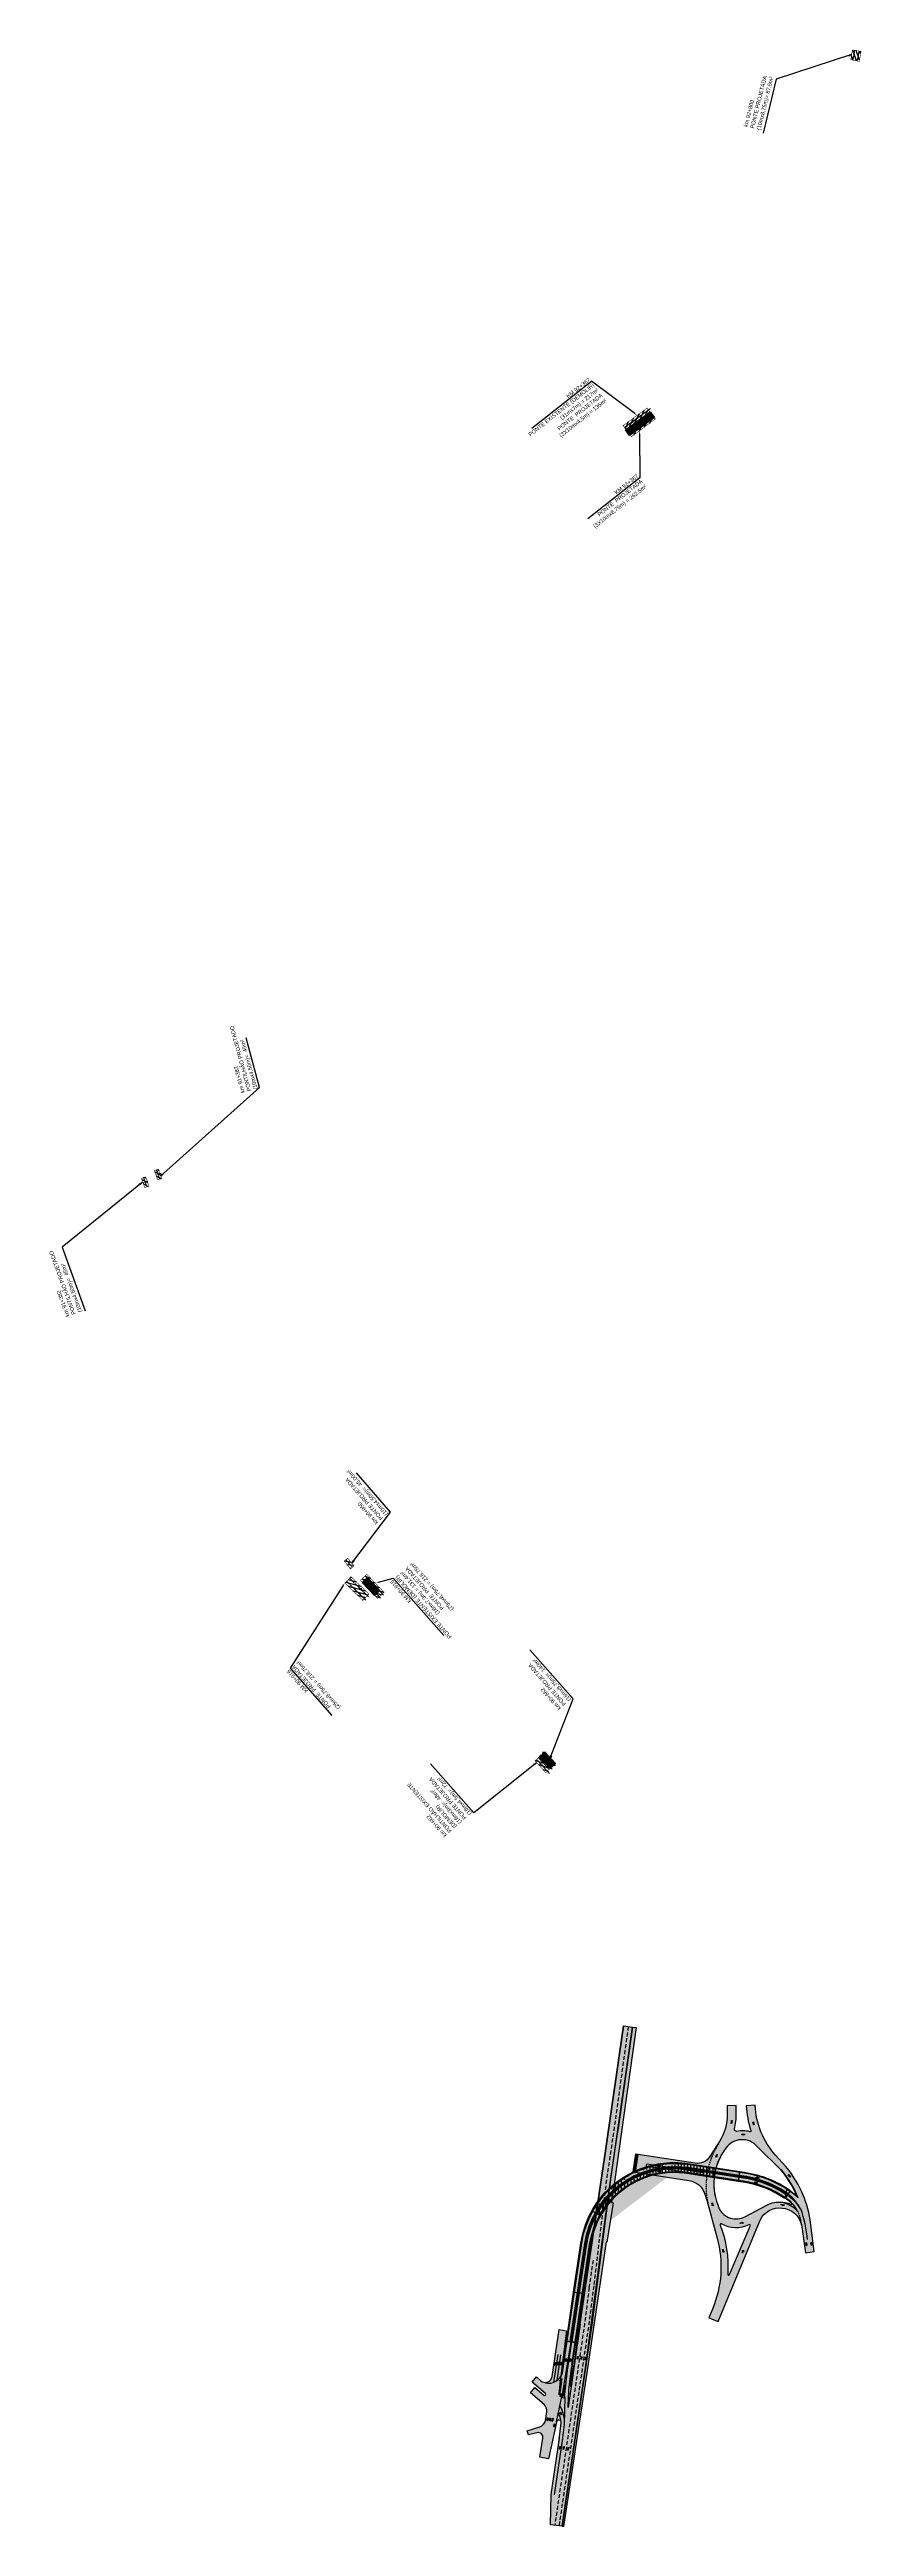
# Model space of a CAD drawing. Header units: metres. Extents: x 288915 to 323983, y 7382661 to 7464883.
# Drawn here: x 295657 to 296476, y 7457342 to 7459837 of the extents above; entities that cross this region are included whole.
import ezdxf
from ezdxf import colors
from ezdxf.entities.mleader import LeaderData, LeaderLine
from ezdxf.math import Vec2, Vec3

# ---------------------------------------------------------------- set-up
doc = ezdxf.new("R2010")
doc.units = ezdxf.units.M
for name, pattern in [('ACAD_ISO10W100', [18, 12, -3, 0, -3]), ('CENTER', [50.8, 31.75, -6.35, 6.35, -6.35]), ('DASHDOTX2', [2, 1, -0.5, 0, -0.5]), ('DASHED', [0.75, 0.5, -0.25])]:
    doc.linetypes.add(name, pattern=pattern)
doc.layers.get('0').update_dxf_attribs({"color": 255})
for name, color, linetype in [('_AUXILIAR', 7, 'Continuous'), ('_DRENAGEM _TEXTOS_TIC', 2, 'Continuous'), ('_EIXO', 12, 'ACAD_ISO10W100'), ('_HATCH_VIÁRIO', 252, 'Continuous'), ('_PASS. INFERIOR A CONSTRUIR', 10, 'Continuous'), ('_PONTE A DEMOLIR', 30, 'Continuous'), ('_TERRA ARMADA', 253, 'Continuous'), ('_TEXTO', 50, 'Continuous'), ('_VIADUTO A CONSTRUIR', 130, 'Continuous'), ('A-IMAGENS', 255, 'Continuous'), ('EIXO', 1, 'DASHDOTX2'), ('F-HZ-PI', 1, 'Continuous'), ('F-OBRA-VALINHOS-ALT-02', 2, 'Continuous'), ('U-HZ-TEXTO-OAE', 2, 'Continuous')]:
    doc.layers.add(name, color=color, linetype=linetype)
for name, color, linetype, lineweight in [('_CALÇADA', 54, 'Continuous', 30), ('_SINALIZAÇÃO', 255, 'Continuous', 30), ('_VIÁRIO', 250, 'Continuous', 30), ('U-HZ-ESTRUTURAS', 2, 'Continuous', 30)]:
    doc.layers.add(name, color=color, linetype=linetype, lineweight=lineweight)
doc.styles.add('ARIAL', font='arial.ttf')
doc.styles.add('DIM', font='arial.ttf', dxfattribs={"width": 0.8})
doc.styles.add('SIMPLEX', font='simplex.shx')
doc.dimstyles.new('U-1_2000', dxfattribs={"dimscale": 2, "dimtxt": 1.5, "dimasz": 0.75, "dimexe": 0.75, "dimexo": 0.75, "dimgap": 0.25, "dimtad": 1, "dimzin": 4, "dimtxsty": 'DIM', "dimblk": 'ARCHTICK', "dimcen": 0.7, "dimdle": 0.75, "dimclrd": 256, "dimclre": 256, "dimclrt": 256, "dimaunit": 1, "dimadec": 3, "dimazin": 2, "dimtfac": 1, "dimtofl": 0, "dimtmove": 0, "dimatfit": 3, "dimldrblk": 'CLOSEDBLANK', "dimfxl": 0, "dimtolj": 1, "dimtzin": 0, "dimlwd": -1, "dimlwe": -1, "dimarcsym": 0})

# ---------------------------------------------------------------- blocks, each defined once
blk = doc.blocks.new('B-PILAR')
at = {"layer": 'U-HZ-ESTRUTURAS'}
h = blk.add_hatch(dxfattribs=at)
h.set_pattern_fill('ANSI31', color=255, angle=31.2054)
h.set_pattern_definition([(76.20539848, (3594966.481, -6521158.1823), (-3.0834226829, 0.7570532072), [])])
h.paths.add_polyline_path([(0.5, -1), (0.5, 1), (-0.5, 1), (-0.5, -1)])
at = {"layer": 'U-HZ-ESTRUTURAS', "color": 6, "flags": 128}
blk.add_lwpolyline([(0.5, -1), (0.5, 1), (-0.5, 1), (-0.5, -1)], close=True, dxfattribs=at)
blk = doc.blocks.new('PONTE DUPLA 16')
at = {"layer": '_PASS. INFERIOR A CONSTRUIR', "lineweight": -3}
h = blk.add_hatch(dxfattribs=at)
h.set_pattern_fill('ANSI31', color=256, angle=-42.1206)
h.set_pattern_definition([(120, (43.1556, 106.0764), (-2.74963, -1.5875), [])])
h.paths.add_polyline_path([(34.5, 149.3), (43.3, 149.4), (43, 165.4), (34.3, 165.3)])
at = {"layer": '_PASS. INFERIOR A CONSTRUIR', "lineweight": 30, "const_width": 0.5, "flags": 128}
blk.add_lwpolyline([(34.5, 149.3), (43.3, 149.4), (43, 165.4), (34.3, 165.3)], close=True, dxfattribs=at)
at = {"layer": 'A-IMAGENS', "color": 20, "linetype": 'CENTER', "ltscale": 0.05}
for p, q in [((36.5, 147.8), (36.3, 166.7)), ((40.9, 167.2), (40.9, 148.5))]:
    blk.add_line(p, q, dxfattribs=at)
blk = doc.blocks.new('PONTE SIMPLES 16 - MRS')
at = {"layer": '_PASS. INFERIOR A CONSTRUIR', "lineweight": -3}
h = blk.add_hatch(dxfattribs=at)
h.set_pattern_fill('ANSI31', color=160, angle=-42.1206)
h.set_pattern_definition([(120, (-55.2388, 104.755), (-2.74963, -1.5875), [])])
h.paths.add_polyline_path([(-63.9, 148), (-59.4, 148.1), (-59.6, 164.1), (-64.1, 164)])
at = {"layer": '_PASS. INFERIOR A CONSTRUIR', "color": 160, "lineweight": 30, "const_width": 0.5, "flags": 128}
blk.add_lwpolyline([(-63.9, 148), (-59.4, 148.1), (-59.6, 164.1), (-64.1, 164)], close=True, dxfattribs=at)
at = {"layer": 'A-IMAGENS', "color": 160, "linetype": 'CENTER', "ltscale": 0.05}
blk.add_line((-61.6, 148), (-61.8, 167.2), dxfattribs=at)
blk = doc.blocks.new('PONTE DUPLA 25')
at = {"layer": '_PASS. INFERIOR A CONSTRUIR', "lineweight": -3}
h = blk.add_hatch(dxfattribs=at)
h.set_pattern_fill('ANSI31', color=256, angle=-42.1206)
h.set_pattern_definition([(120, (42.949, 150.9912), (-2.74963, -1.5875), [])])
h.paths.add_polyline_path([(34.3, 194.2), (43.1, 194.4), (42.7, 219.4), (33.9, 219.3)])
at = {"layer": '_PASS. INFERIOR A CONSTRUIR', "lineweight": 30, "const_width": 0.5, "flags": 128}
blk.add_lwpolyline([(34.3, 194.2), (43.1, 194.4), (42.7, 219.4), (33.9, 219.3)], close=True, dxfattribs=at)
at = {"layer": 'A-IMAGENS', "color": 20, "linetype": 'CENTER', "ltscale": 0.05}
for p, q in [((36.4, 194.2), (36.2, 221.4)), ((40.7, 194.3), (40.5, 221.4))]:
    blk.add_line(p, q, dxfattribs=at)
blk = doc.blocks.new('PONTE SIMPLES 10 - MRS')
at = {"layer": '_PASS. INFERIOR A CONSTRUIR', "lineweight": -3}
h = blk.add_hatch(dxfattribs=at)
h.set_pattern_fill('ANSI31', color=160, angle=-42.1206)
h.set_pattern_definition([(120, (-55.2388, 51.959), (-2.74963, -1.5875), [])])
h.paths.add_polyline_path([(-63.9, 95.2), (-59.4, 95.3), (-59.5, 105.3), (-64, 105.2)])
at = {"layer": '_PASS. INFERIOR A CONSTRUIR', "color": 160, "lineweight": 30, "const_width": 0.5, "flags": 128}
blk.add_lwpolyline([(-63.9, 95.2), (-59.4, 95.3), (-59.5, 105.3), (-64, 105.2)], close=True, dxfattribs=at)
at = {"layer": 'A-IMAGENS', "color": 160, "linetype": 'CENTER', "ltscale": 0.05}
blk.add_line((-61.6, 95.2), (-61.7, 107.8), dxfattribs=at)
blk = doc.blocks.new('PONTE DUPLA 10')
at = {"layer": '_PASS. INFERIOR A CONSTRUIR', "lineweight": -3}
h = blk.add_hatch(dxfattribs=at)
h.set_pattern_fill('ANSI31', color=256, angle=-42.1206)
h.set_pattern_definition([(120, (42.949, 53.1383), (-2.74963, -1.5875), [])])
h.paths.add_polyline_path([(34.3, 96.4), (43.1, 96.5), (42.9, 106.6), (34.1, 106.4)])
at = {"layer": '_PASS. INFERIOR A CONSTRUIR', "lineweight": 30, "const_width": 0.5, "flags": 128}
blk.add_lwpolyline([(34.3, 96.4), (43.1, 96.5), (42.9, 106.6), (34.1, 106.4)], close=True, dxfattribs=at)
at = {"layer": 'A-IMAGENS', "color": 20, "linetype": 'CENTER', "ltscale": 0.05}
for p, q in [((36.3, 106.5), (36.4, 96.4)), ((40.8, 106.6), (40.9, 96.5))]:
    blk.add_line(p, q, dxfattribs=at)
blk = doc.blocks.new('PI MODULO SIMPLES')
at = {"layer": '_PASS. INFERIOR A CONSTRUIR', "lineweight": -3}
h = blk.add_hatch(dxfattribs=at)
h.set_pattern_fill('ANSI31', color=256, angle=25.81050444)
h.paths.add_polyline_path([(320184.9, 7385523.5), (320182.8, 7385527.5), (320191.4, 7385532.1), (320193.5, 7385528.1)])
at = {"layer": '_PASS. INFERIOR A CONSTRUIR', "lineweight": 30, "const_width": 0.5, "flags": 128}
blk.add_lwpolyline([(320184.7, 7385523.4), (320193.5, 7385528.1), (320191.4, 7385532.1), (320182.6, 7385527.4)], close=True, dxfattribs=at)
at = {"layer": 'EIXO', "ltscale": 0.5}
blk.add_line((320183.4, 7385525.3), (320192.4, 7385530.1), dxfattribs=at)
at = {"layer": 'EIXO'}
blk.add_line((320186.8, 7385530), (320189.2, 7385525.5), dxfattribs=at)
blk = doc.blocks.new('_ArchTick')
at = {"color": 0, "linetype": 'ByBlock', "const_width": 0.15}
blk.add_lwpolyline([(-0.5, -0.5), (0.5, 0.5)], dxfattribs=at)

msp = doc.modelspace()

# ---------------------------------------------------------------- hatches: boundary and pattern name
h = msp.add_hatch()
h.set_pattern_fill('ANSI31', color=130, angle=45)
edge = h.paths.add_edge_path()
edge.add_line((296326.7, 7457693.4), (296297, 7457697.9))
edge.add_arc((296286.7, 7457613.6), 85, 83.0723, 92.5822)
edge.add_arc((296286.7, 7457613.6), 85, 92.5822, 115.6327)
edge.add_arc((296286.7, 7457613.6), 85, 115.6327, 137.2952)
edge.add_arc((296286.7, 7457613.6), 85, 137.2952, 150.6965)
edge.add_line((296212.6, 7457655.2), (296203.9, 7457660.1))
edge.add_arc((296286.7, 7457613.6), 95, 137.2952, 150.6965, ccw=False)
edge.add_arc((296286.7, 7457613.6), 95, 115.6327, 137.2952, ccw=False)
edge.add_arc((296286.7, 7457613.6), 95, 92.5822, 115.6327, ccw=False)
edge.add_arc((296286.7, 7457613.6), 95, 82.9802, 92.5822, ccw=False)
edge.add_line((296298.3, 7457707.9), (296328.2, 7457703.3))
edge.add_line((296328.2, 7457703.3), (296326.7, 7457693.4))
edge.add_line((296326.7, 7457693.4), (296326.7, 7457693.4))
at = {"layer": '_CALÇADA', "transparency": 33554610}
h = msp.add_hatch(color=256, dxfattribs=at)
h.dxf.hatch_style = 1
h.paths.add_polyline_path([(296173.8, 7457342.4), (296197.4, 7457501.9), (296219.4, 7457666.6), (296240.1, 7457811.6), (296244.9, 7457845), (296248.4, 7457844.5), (296238.7, 7457775.5), (296226.7, 7457689.2), (296223.6, 7457668.5), (296225.3, 7457668.2), (296224.2, 7457661.7), (296218.8, 7457628.6), (296218.1, 7457628.7), (296209.5, 7457569.7), (296198.7, 7457496.7), (296175.4, 7457342.1)])
h = msp.add_hatch(color=256, dxfattribs=at)
h.dxf.hatch_style = 1
h.paths.add_polyline_path([(296245.4, 7457699.2), (296248.1, 7457717.3), (296250.1, 7457716.9), (296247.4, 7457698.9)])
at = {"layer": '_HATCH_VIÁRIO', "transparency": 33554610}
h = msp.add_hatch(color=256, dxfattribs=at)
h.dxf.hatch_style = 1
h.paths.add_polyline_path([(296157, 7457476), (296143.6, 7457487.6), (296148, 7457492.7), (296152.3, 7457488.9, 0.589519), (296163.8, 7457493.2), (296171, 7457540.4), (296178.4, 7457539.3), (296173, 7457496.5, 0.899668), (296173.6, 7457496.4, 0.022139), (296173.9, 7457497.6), (296178.6, 7457528.8), (296182.5, 7457528.2), (296173.7, 7457473.1, 0.943242), (296176.4, 7457472.7), (296179.7, 7457502.1, -0.008668), (296180.2, 7457505.6), (296183.5, 7457528.1), (296187.5, 7457527.5), (296184.1, 7457505, 0.008668), (296183.7, 7457501.7), (296181.7, 7457483.8, 0.879828), (296182.8, 7457483.7), (296191.7, 7457545.7), (296217.8, 7457722.8), (296235.8, 7457846.3), (296244.9, 7457845), (296230.2, 7457742.8), (296228.8, 7457733.4), (296223, 7457694.2), (296203.9, 7457545.3), (296173.8, 7457342.6), (296162.3, 7457343.8), (296162.8, 7457374.4), (296169.7, 7457421.2), (296173, 7457446.5, 0.918756), (296168.1, 7457447.2), (296160, 7457410.2), (296151.5, 7457412), (296154.5, 7457430.9, 0.536644), (296148.4, 7457436.5), (296140, 7457434.5), (296138.7, 7457438.4), (296151.5, 7457442.6, 0.282885), (296157, 7457449), (296158.3, 7457457.6, 0.259034), (296155.6, 7457464.9), (296142, 7457476.6), (296146.2, 7457482), (296155.4, 7457474.3, 0.955986)])
h.paths.add_polyline_path([(296171, 7457474.6), (296170.7, 7457475.7), (296171.7, 7457485, -0.659908), (296172.5, 7457484.5)], flags=16)
h = msp.add_hatch(color=256, dxfattribs=at)
h.dxf.hatch_style = 1
edge = h.paths.add_edge_path(flags=16)
edge.add_line((296358.1, 7457654), (296380, 7457665.6))
edge.add_arc((296393.3, 7457640.5), 28.4, 66.4335, 117.8183, ccw=False)
edge.add_arc((296404.9, 7457667), 0.5, 246.9299, 400.017)
edge.add_arc((296380.2, 7457642.6), 35.3, 44.5916, 58.6942)
edge.add_line((296398.5, 7457672.7), (296400.7, 7457682.1))
edge.add_arc((296360.8, 7457619.8), 74, 50.7445, 57.3663, ccw=False)
edge.add_arc((296408.2, 7457677.8), 1, 230.7445, 385.2937)
edge.add_arc((296314.3, 7457633.5), 104.8, 25.2937, 40.283)
edge.add_line((296394.3, 7457701.2), (296370.8, 7457724.5))
edge.add_arc((296355.3, 7457711.4), 20.2, 40.1723, 145.0636)
edge.add_arc((296387.2, 7457687), 60.4, 143.3689, 204.2764)
edge.add_arc((296349.1, 7457671), 19.1, 207.4351, 297.8181)
edge = h.paths.add_edge_path(flags=16)
edge.add_line((296315.7, 7457696.5), (296259.4, 7457705.1))
edge.add_arc((296259.5, 7457706), 0.965, 81.2844, 261.2844, ccw=False)
edge.add_line((296259.7, 7457707), (296316, 7457698.4))
edge.add_arc((296315.8, 7457697.4), 0.965, -98.7156, 81.2844, ccw=False)
edge = h.paths.add_edge_path(flags=16)
edge.add_arc((296349.1, 7457671), 28.1, 238.8547, 297.4381, ccw=False)
edge.add_arc((296334.1, 7457646), 1, 58.8547, 201.0123)
edge.add_arc((296223.9, 7457603.7), 117, -3.6675, 21.0123, ccw=False)
edge.add_arc((296341.7, 7457596.2), 1, 176.3325, 336.8866)
edge.add_line((296342.6, 7457595.8), (296363.5, 7457644.7))
edge.add_arc((296362.6, 7457645.1), 1, 336.8866, 477.4381)
edge = h.paths.add_edge_path()
edge.add_arc((296223.9, 7457603.7), 110, -22.8574, 15.2058, ccw=False)
edge.add_line((296325.3, 7457561), (296321.6, 7457552.4))
edge.add_line((296321.6, 7457552.4), (296331.2, 7457548.4))
edge.add_line((296331.2, 7457548.4), (296371.9, 7457647.3))
edge.add_arc((296393.3, 7457640.5), 22.4, 14.9767, 162.276, ccw=False)
edge.add_line((296415, 7457646.3), (296419.1, 7457617.8))
edge.add_line((296419.1, 7457617.8), (296427.9, 7457619))
edge.add_line((296427.9, 7457619), (296423.8, 7457651))
edge.add_arc((296314.3, 7457633.5), 110.8, 9.1143, 40.283)
edge.add_line((296398.9, 7457705.1), (296388.9, 7457716.2))
edge.add_arc((296448.4, 7457769.7), 80, 182.4698, 222.0235, ccw=False)
edge.add_line((296368.4, 7457766.3), (296359.4, 7457765.9))
edge.add_arc((296448.4, 7457769.7), 89, 182.4698, 200.1101)
edge.add_arc((296355.7, 7457711.8), 28.8, 71.4974, 108.2902)
edge.add_arc((296290.3, 7457756.7), 59, 342.7336, 361.3069)
edge.add_line((296349.3, 7457758), (296349.1, 7457766.1))
edge.add_line((296349.1, 7457766.1), (296340.1, 7457765.9))
edge.add_line((296340.1, 7457765.9), (296340.3, 7457757.8))
edge.add_arc((296290.3, 7457756.7), 50, -32.5677, 1.3069, ccw=False)
edge.add_line((296332.4, 7457729.7), (296322.8, 7457714.7))
edge.add_arc((296310.2, 7457722.8), 15, 261.2844, 327.4323, ccw=False)
edge.add_line((296307.9, 7457708), (296250.1, 7457716.8))
edge.add_line((296250.1, 7457716.8), (296247.4, 7457698.9))
edge.add_line((296247.4, 7457698.9), (296301.7, 7457690.6))
edge.add_arc((296298.7, 7457670.8), 20, 17.6674, 81.2844, ccw=False)
edge.add_line((296317.7, 7457676.9), (296319.7, 7457670.6))
edge.add_line((296319.7, 7457670.6), (296330.1, 7457632.6))
at = {"layer": '_PONTE A DEMOLIR', "transparency": 33554495}
h = msp.add_hatch(color=256, dxfattribs=at)
h.dxf.hatch_style = 1
h.paths.add_polyline_path([(296237.6, 7459453.5), (296262.7, 7459471.7), (296266.8, 7459466), (296241.7, 7459447.8)])
h = msp.add_hatch(color=256, dxfattribs=at)
h.dxf.hatch_style = 1
h.paths.add_polyline_path([(295984.8, 7458279.7), (295972.3, 7458292.7), (295977.6, 7458297.8), (295990.1, 7458284.8)])
h = msp.add_hatch(color=256, dxfattribs=at)
h.dxf.hatch_style = 1
h.paths.add_polyline_path([(296161.8, 7458105.3), (296151, 7458117), (296153.2, 7458119.1), (296164, 7458107.3)])
h = msp.add_hatch(color=256, dxfattribs=at)
h.dxf.hatch_style = 1
h.paths.add_polyline_path([(296164.6, 7458108.1), (296153.7, 7458119.8), (296155.9, 7458121.9), (296166.8, 7458110.1)])
at = {"layer": '_TERRA ARMADA'}
h = msp.add_hatch(color=256, dxfattribs=at)
h.dxf.hatch_style = 1
edge = h.paths.add_edge_path()
edge.add_line((296403.9, 7457680.5), (296398.2, 7457672.3))
edge.add_arc((296341.2, 7457590.1), 100, 55.2825, 81.3669)
edge.add_line((296356.2, 7457689), (296351.3, 7457689.7))
edge.add_line((296351.3, 7457689.7), (296352.8, 7457699.6))
edge.add_line((296352.8, 7457699.6), (296357.7, 7457698.8))
edge.add_arc((296341.2, 7457590.1), 110, 55.2825, 81.3669, ccw=False)
h = msp.add_hatch(color=256, dxfattribs=at)
h.dxf.hatch_style = 1
h.paths.add_polyline_path([(296178.1, 7457528.9), (296185.4, 7457578.2), (296195.3, 7457576.8), (296188, 7457527.4)])
at = {"layer": '_VIADUTO A CONSTRUIR'}
h = msp.add_hatch(color=251, dxfattribs=at)
h.dxf.hatch_style = 1
edge = h.paths.add_edge_path()
edge.add_line((296195.3, 7457576.8), (296185.4, 7457578.2))
edge.add_line((296185.4, 7457578.2), (296192.7, 7457627.5))
edge.add_arc((296286.7, 7457613.6), 95, 82.9802, 171.5446, ccw=False)
edge.add_line((296298.3, 7457707.9), (296352.8, 7457699.6))
edge.add_line((296352.8, 7457699.6), (296351.3, 7457689.7))
edge.add_line((296351.3, 7457689.7), (296297.1, 7457697.9))
edge.add_arc((296286.7, 7457613.6), 85, 82.9802, 171.5446)
edge.add_line((296202.6, 7457626.1), (296195.3, 7457576.8))

# ---------------------------------------------------------------- linework, layer by layer
at = {"flags": 128}
for points in [[(296345.1, 7457751), (296345, 7457748.9), (296345.5, 7457748.9), (296344.7, 7457747.9), (296343.9, 7457748.9), (296344.4, 7457748.9), (296344.4, 7457751), (296345.1, 7457751)], [(296366.8, 7457746.6), (296366.4, 7457748.6), (296365.9, 7457748.5), (296366.5, 7457749.7), (296367.5, 7457748.8), (296367, 7457748.7), (296367.4, 7457746.7), (296366.8, 7457746.6)], [(296330.4, 7457716.6), (296329.6, 7457714.8), (296330, 7457714.6), (296328.9, 7457713.9), (296328.6, 7457715.2), (296329, 7457715), (296329.8, 7457716.9), (296330.4, 7457716.6)], [(296357.7, 7457736.5), (296355.7, 7457736.5), (296355.6, 7457736.1), (296354.6, 7457736.9), (296355.7, 7457737.6), (296355.7, 7457737.2), (296357.7, 7457737.1), (296357.7, 7457736.5)], [(296273.1, 7457704.8), (296271.1, 7457704.4), (296271.2, 7457704), (296270, 7457704.6), (296270.9, 7457705.5), (296271, 7457705.1), (296273, 7457705.4), (296273.1, 7457704.8)], [(296270.7, 7457699.9), (296272.7, 7457700.3), (296272.6, 7457700.7), (296273.8, 7457700.1), (296272.9, 7457699.2), (296272.8, 7457699.6), (296270.8, 7457699.3), (296270.7, 7457699.9)], [(296372.1, 7457692.7), (296370.1, 7457693.1), (296370, 7457692.7), (296369.2, 7457693.7), (296370.4, 7457694.2), (296370.3, 7457693.8), (296372.3, 7457693.3), (296372.1, 7457692.7)], [(296403.4, 7457693.9), (296402.2, 7457695.6), (296401.8, 7457695.4), (296401.9, 7457696.7), (296403.1, 7457696.3), (296402.7, 7457696), (296403.9, 7457694.3), (296403.4, 7457693.9)], [(296325.3, 7457668), (296325.9, 7457666.1), (296326.3, 7457666.2), (296325.9, 7457665), (296324.8, 7457665.8), (296325.3, 7457665.9), (296324.7, 7457667.8), (296325.3, 7457668)], [(296368, 7457689.2), (296370, 7457688.7), (296370.1, 7457689.1), (296370.9, 7457688.1), (296369.7, 7457687.6), (296369.8, 7457688), (296367.8, 7457688.5), (296368, 7457689.2)], [(296353.3, 7457647.8), (296355.3, 7457648.3), (296355.1, 7457648.7), (296356.3, 7457648.2), (296355.5, 7457647.2), (296355.4, 7457647.7), (296353.4, 7457647.2), (296353.3, 7457647.8)], [(296394.7, 7457666.7), (296396.6, 7457666), (296396.8, 7457666.4), (296397.5, 7457665.4), (296396.3, 7457665), (296396.4, 7457665.4), (296394.5, 7457666.1), (296394.7, 7457666.7)], [(296336.2, 7457621.2), (296336.6, 7457619.2), (296337, 7457619.3), (296336.5, 7457618.1), (296335.5, 7457619), (296336, 7457619.1), (296335.5, 7457621.1), (296336.2, 7457621.2)], [(296355.2, 7457617.6), (296355.9, 7457619.5), (296355.4, 7457619.7), (296356.5, 7457620.4), (296356.9, 7457619.1), (296356.5, 7457619.3), (296355.8, 7457617.4), (296355.2, 7457617.6)], [(296420.1, 7457628), (296420.3, 7457625.9), (296420.7, 7457626), (296420.1, 7457624.8), (296419.2, 7457625.8), (296419.7, 7457625.9), (296419.4, 7457627.9), (296420.1, 7457628)], [(296424.8, 7457625.3), (296424.6, 7457627.3), (296424.1, 7457627.2), (296424.7, 7457628.4), (296425.6, 7457627.4), (296425.2, 7457627.4), (296425.4, 7457625.3), (296424.8, 7457625.3)], [(296167.8, 7457507.3), (296167.6, 7457505.3), (296168, 7457505.2), (296167.2, 7457504.3), (296166.5, 7457505.4), (296167, 7457505.3), (296167.2, 7457507.4), (296167.8, 7457507.3)], [(296170.4, 7457507.5), (296170.2, 7457505.5), (296170.6, 7457505.4), (296169.7, 7457504.5), (296169.1, 7457505.6), (296169.5, 7457505.5), (296169.8, 7457507.6), (296170.4, 7457507.5)], [(296173.3, 7457507.5), (296173.1, 7457505.5), (296173.6, 7457505.4), (296172.7, 7457504.5), (296172, 7457505.6), (296172.5, 7457505.5), (296172.7, 7457507.6), (296173.3, 7457507.5)], [(296178.3, 7457511.1), (296178.1, 7457509.1), (296178.6, 7457509), (296177.7, 7457508.1), (296177, 7457509.2), (296177.5, 7457509.1), (296177.7, 7457511.2), (296178.3, 7457511.1)], [(296181.7, 7457508.2), (296182.1, 7457510.3), (296181.7, 7457510.4), (296182.7, 7457511.2), (296183.2, 7457510.1), (296182.8, 7457510.1), (296182.4, 7457508.1), (296181.7, 7457508.2)], [(296189, 7457510.9), (296189.3, 7457512.9), (296188.9, 7457513), (296189.9, 7457513.8), (296190.4, 7457512.7), (296190, 7457512.8), (296189.6, 7457510.7), (296189, 7457510.9)], [(296192.6, 7457510.5), (296193, 7457512.5), (296192.6, 7457512.6), (296193.5, 7457513.5), (296194.1, 7457512.3), (296193.7, 7457512.4), (296193.3, 7457510.4), (296192.6, 7457510.5)], [(296197.1, 7457509.9), (296197.5, 7457511.9), (296197.1, 7457512), (296198.1, 7457512.9), (296198.6, 7457511.7), (296198.2, 7457511.8), (296197.8, 7457509.8), (296197.1, 7457509.9)], [(296173.8, 7457490.4), (296172.5, 7457488.9), (296172.9, 7457488.6), (296171.6, 7457488.3), (296171.7, 7457489.6), (296172, 7457489.3), (296173.4, 7457490.8), (296173.8, 7457490.4)], [(296173.3, 7457475.6), (296172.9, 7457473.6), (296173.3, 7457473.5), (296172.4, 7457472.6), (296171.8, 7457473.8), (296172.3, 7457473.7), (296172.6, 7457475.7), (296173.3, 7457475.6)], [(296159.7, 7457451.5), (296159.4, 7457449.4), (296159.8, 7457449.4), (296158.9, 7457448.5), (296158.3, 7457449.6), (296158.7, 7457449.6), (296159.1, 7457451.6), (296159.7, 7457451.5)], [(296162.2, 7457451.2), (296161.9, 7457449.2), (296162.3, 7457449.1), (296161.4, 7457448.2), (296160.8, 7457449.4), (296161.2, 7457449.3), (296161.6, 7457451.3), (296162.2, 7457451.2)], [(296164.7, 7457451), (296164.4, 7457449), (296164.8, 7457448.9), (296163.9, 7457448), (296163.3, 7457449.2), (296163.8, 7457449.1), (296164.1, 7457451.1), (296164.7, 7457451)], [(296166.5, 7457445.3), (296166.2, 7457443.3), (296166.6, 7457443.2), (296165.7, 7457442.3), (296165.1, 7457443.5), (296165.5, 7457443.4), (296165.9, 7457445.4), (296166.5, 7457445.3)], [(296172.7, 7457454.4), (296172, 7457456.3), (296171.5, 7457456.2), (296171.9, 7457457.4), (296173, 7457456.7), (296172.5, 7457456.6), (296173.3, 7457454.7), (296172.7, 7457454.4)], [(296171.1, 7457420.1), (296171.5, 7457422.1), (296171.1, 7457422.2), (296172, 7457423.1), (296172.6, 7457421.9), (296172.1, 7457422), (296171.7, 7457420), (296171.1, 7457420.1)], [(296174.8, 7457419.7), (296175.2, 7457421.7), (296174.7, 7457421.8), (296175.7, 7457422.7), (296176.3, 7457421.5), (296175.8, 7457421.6), (296175.4, 7457419.6), (296174.8, 7457419.7)], [(296179.3, 7457419.1), (296179.7, 7457421.1), (296179.2, 7457421.2), (296180.2, 7457422.1), (296180.8, 7457420.9), (296180.3, 7457421), (296179.9, 7457419), (296179.3, 7457419.1)]]:
    msp.add_lwpolyline(points, dxfattribs=at)
at = {"color": 130}
msp.add_lwpolyline([(296326.7, 7457693.4), (296297, 7457697.9, 0.041519), (296282.9, 7457698.5, 0.100917), (296249.9, 7457690.2, 0.094803), (296224.2, 7457671.2, 0.058541), (296212.6, 7457655.2), (296203.9, 7457660.1, -0.058541), (296216.9, 7457678, -0.094803), (296245.6, 7457699.2, -0.100917), (296282.4, 7457708.5, -0.041921), (296298.3, 7457707.9), (296328.2, 7457703.3), (296326.7, 7457693.4)], format="xyb", close=True, dxfattribs=at)
at = {"layer": '_AUXILIAR'}
msp.add_line((296171.9, 7457486.4), (296171.7, 7457485), dxfattribs=at)
at = {"layer": '_AUXILIAR', "flags": 128}
msp.add_lwpolyline([(296177.1, 7457529.2), (296178.6, 7457539.3)], dxfattribs=at)
at = {"layer": '_CALÇADA'}
msp.add_line((296247.4, 7457698.9), (296250.1, 7457716.9), dxfattribs=at)
at = {"layer": '_CALÇADA', "transparency": 33554610, "flags": 128}
msp.add_lwpolyline([(296173.8, 7457342.4), (296197.4, 7457501.9), (296219.4, 7457666.6), (296240.1, 7457811.6), (296244.9, 7457845), (296248.4, 7457844.5), (296238.7, 7457775.5), (296226.7, 7457689.2), (296223.6, 7457668.5), (296225.3, 7457668.2), (296224.2, 7457661.7), (296218.8, 7457628.6), (296218.1, 7457628.7), (296209.5, 7457569.7), (296198.7, 7457496.7), (296175.4, 7457342.1)], close=True, dxfattribs=at)
at = {"layer": '_CALÇADA', "flags": 128}
msp.add_lwpolyline([(296245.4, 7457699.2), (296248.1, 7457717.3), (296250.1, 7457716.9), (296247.4, 7457698.9)], close=True, dxfattribs=at)
at = {"layer": '_EIXO'}
msp.add_line((296174.8, 7457472.9), (296183, 7457528.2), dxfattribs=at)
at = {"layer": '_EIXO', "flags": 128}
msp.add_lwpolyline([(296183, 7457528.2), (296197.7, 7457626.8, -0.406893), (296297.7, 7457702.9, -0.406893)], format="xyb", dxfattribs=at)
at = {"layer": '_PONTE A DEMOLIR', "elevation": 659.2}
msp.add_lwpolyline([(296237.6, 7459453.5), (296262.7, 7459471.7), (296266.8, 7459466), (296241.7, 7459447.8), (296237.6, 7459453.5)], dxfattribs=at)
at = {"layer": '_PONTE A DEMOLIR'}
for points, elevation in [([(295984.8, 7458279.7), (295972.3, 7458292.7), (295977.6, 7458297.8), (295990.1, 7458284.8), (295984.8, 7458279.7)], 663), ([(296161.8, 7458105.3), (296151, 7458117), (296153.2, 7458119.1), (296164, 7458107.3), (296161.8, 7458105.3)], 664), ([(296164.6, 7458108.1), (296153.7, 7458119.8), (296155.9, 7458121.9), (296166.8, 7458110.1), (296164.6, 7458108.1)], 664.4)]:
    msp.add_lwpolyline(points, close=True, dxfattribs=dict(at, elevation=elevation))
at = {"layer": '_SINALIZAÇÃO'}
for p, q in [((296174.3, 7457496.7), (296179.1, 7457528.7)), ((296183.6, 7457505), (296187, 7457527.6)), ((296173, 7457496.5), (296171.7, 7457485.4)), ((296171.5, 7457474.5), (296173.4, 7457487.8)), ((296173.2, 7457420.8), (296176.3, 7457444.7)), ((296166.2, 7457373.9), (296174.6, 7457430.7))]:
    msp.add_line(p, q, dxfattribs=at)
at = {"layer": '_SINALIZAÇÃO', "flags": 128}
for points in [[(296192.2, 7457545.7), (296218.3, 7457722.8), (296236.2, 7457846.2)], [(296165.6, 7457487.2), (296169.7, 7457515.4)], [(296168.8, 7457489.1), (296172.6, 7457514.9)], [(296168.2, 7457447.6), (296173.7, 7457473.1)], [(296176.3, 7457444.7), (296176.9, 7457472.6)]]:
    msp.add_lwpolyline(points, dxfattribs=at)
at = {"layer": '_SINALIZAÇÃO', "linetype": 'DASHED', "ltscale": 8, "flags": 128}
for points in [[(296240.5, 7457845.6), (296227.2, 7457750.1), (296224.4, 7457730.7), (296218.3, 7457689.7), (296205.7, 7457584.5)], [(296201.1, 7457582.6), (296205.8, 7457612.1)], [(296201.1, 7457582.6), (296196.5, 7457546.5), (296166.5, 7457343.8)], [(296205.7, 7457584.5), (296200.7, 7457545.6), (296170.7, 7457342.9)]]:
    msp.add_lwpolyline(points, dxfattribs=at)
at = {"layer": '_SINALIZAÇÃO', "flags": 128}
for points in [[(296179.1, 7457528.7), (296193.7, 7457627.4, -0.406893), (296298.2, 7457706.9, -0.406893)], [(296182, 7457528.3), (296196.7, 7457627, -0.406893), (296297.8, 7457703.9, -0.406893)], [(296184, 7457528), (296198.7, 7457626.7, -0.406893), (296297.6, 7457701.9, -0.406893)], [(296187, 7457527.6), (296201.6, 7457626.2, -0.406893), (296297.2, 7457698.9, -0.406893)], [(296398.8, 7457673.1, 0.114309), (296356.4, 7457689.9), (296297.2, 7457698.9)], [(296401.6, 7457677.2, 0.114309), (296357.1, 7457694.9), (296297.7, 7457703.9)], [(296400.5, 7457675.6, 0.114309), (296356.8, 7457692.9), (296297.7, 7457701.9)], [(296411.9, 7457673, 0.139688), (296357.6, 7457697.9), (296298.2, 7457706.9)], [(296192.2, 7457545.7), (296180.1, 7457462.1), (296180.4, 7457473.3, -0.022789), (296181, 7457482.4), (296183.2, 7457501.7)]]:
    msp.add_lwpolyline(points, format="xyb", dxfattribs=at)
at = {"layer": '_SINALIZAÇÃO', "linetype": 'DASHED', "ltscale": 3}
for centre, radius, start, end in [((296398.9, 7457684.3), 80, 147.2112, 195.2058), ((296375.1, 7457642.1), 40.2, 4.9148, 25.758)]:
    msp.add_arc(centre, radius, start, end, dxfattribs=at)
at = {"layer": '_SINALIZAÇÃO'}
for centre, radius, start, end in [((296314.3, 7457633.5), 105.3, 22.076, 40.283), ((296387.2, 7457635.7), 33.9, 45.1036, 78.1173), ((296379.9, 7457643.2), 35.4, 27.9248, 57.7598), ((296381.6, 7457642.8), 37.8, 30.6868, 60.0933), ((296368.2, 7457636.8), 52.4, 28.6388, 50.4374), ((296160.1, 7457501.3), 14.9, 257.0588, 342.0656), ((296279.1, 7457490.8), 96.5, 171.5446, 173.5311), ((296160.1, 7457501.3), 18.9, 308.437, 314.8233), ((296122.9, 7457439), 50.6, 8.9459, 20.9816), ((296139.4, 7457445.9), 36.9, 358.249, 28.9791)]:
    msp.add_arc(centre, radius, start, end, dxfattribs=at)
at = {"layer": '_SINALIZAÇÃO', "color": 40}
msp.add_arc((296316.3, 7457624.2), 105, 3.7218, 21.0788, dxfattribs=at)
at = {"layer": '_TEXTO', "flags": 128}
msp.add_lwpolyline([(296173.8, 7457342.6), (296175.4, 7457342.1)], dxfattribs=at)
at = {"layer": '_VIADUTO A CONSTRUIR'}
for p, q in [((296245.4, 7457699.2), (296248.1, 7457717.3)), ((296185.4, 7457578.2), (296195.3, 7457576.8))]:
    msp.add_line(p, q, dxfattribs=at)
at = {"layer": '_VIADUTO A CONSTRUIR', "flags": 128}
for points in [[(296178.6, 7457528.8), (296193.2, 7457627.5, -0.406893), (296298.3, 7457707.4, -0.406893)], [(296182.5, 7457528.2), (296197.2, 7457626.9, -0.406893), (296297.8, 7457703.4, -0.406893)], [(296183.5, 7457528.1), (296198.2, 7457626.7, -0.406893), (296297.6, 7457702.4, -0.406893)], [(296187.5, 7457527.5), (296202.1, 7457626.1, -0.406893), (296297.2, 7457698.4, -0.406893)], [(296398.5, 7457672.7, 0.114309), (296356.3, 7457689.4), (296297.2, 7457698.4)], [(296401.3, 7457676.8, 0.114309), (296357.1, 7457694.4), (296297.6, 7457703.4)], [(296401, 7457676.4, 0.114309), (296357, 7457693.9), (296297.6, 7457702.9)], [(296400.7, 7457676, 0.114309), (296356.9, 7457693.4), (296297.8, 7457702.4)], [(296403.6, 7457680.1, 0.114309), (296357.7, 7457698.3), (296298.2, 7457707.4)], [(296403.9, 7457680.5), (296398.2, 7457672.3, 0.114309), (296356.2, 7457689), (296351.3, 7457689.7), (296352.8, 7457699.6), (296357.7, 7457698.8, -0.114309), (296403.9, 7457680.5)]]:
    msp.add_lwpolyline(points, format="xyb", dxfattribs=at)
msp.add_lwpolyline([(296195.3, 7457576.8), (296185.4, 7457578.2), (296192.7, 7457627.5, -0.406893), (296298.3, 7457707.9), (296352.8, 7457699.6), (296351.3, 7457689.7), (296297.1, 7457697.9, 0.406893), (296202.6, 7457626.1)], format="xyb", close=True, dxfattribs=at)
msp.add_lwpolyline([(296178.1, 7457528.9), (296185.4, 7457578.2), (296195.3, 7457576.8), (296188, 7457527.4)], close=True, dxfattribs=at)
msp.add_lwpolyline([(296185.4, 7457578.2), (296195.3, 7457576.8), (296188, 7457527.4), (296178.1, 7457528.9), (296185.4, 7457578.2)], dxfattribs=at)
at = {"layer": '_VIADUTO A CONSTRUIR', "transparency": 33554559}
msp.add_arc((296286.7, 7457613.6), 90, 82.9802, 117.1282, dxfattribs=at)
at = {"layer": '_VIÁRIO'}
msp.add_line((296188, 7457527.4), (296199.5, 7457604.8), dxfattribs=at)
at = {"layer": '_VIÁRIO', "flags": 128}
for points in [[(296169.7, 7457421.2), (296173, 7457446.5, 0.918756), (296168.1, 7457447.2), (296160, 7457410.2), (296151.5, 7457412), (296154.5, 7457430.9, 0.536644), (296148.4, 7457436.5), (296140, 7457434.5), (296138.7, 7457438.4), (296151.5, 7457442.6, 0.282885), (296157, 7457449), (296158.3, 7457457.6, 0.259034), (296155.6, 7457464.9), (296142, 7457476.6), (296146.2, 7457482), (296155.4, 7457474.3, 0.95598), (296157, 7457476), (296143.6, 7457487.6), (296148, 7457492.7), (296152.3, 7457488.9, 0.589519), (296163.8, 7457493.2), (296171, 7457540.4), (296178.4, 7457539.3), (296173, 7457496.5, 0.899057), (296173.6, 7457496.4, 0.022147), (296173.9, 7457497.6), (296178.6, 7457528.8), (296182.5, 7457528.2), (296173.7, 7457473.1, 0.943242), (296176.4, 7457472.7), (296179.7, 7457502.1, -0.008668), (296180.2, 7457505.6), (296183.5, 7457528.1), (296187.5, 7457527.5), (296184.1, 7457505, 0.008668), (296183.7, 7457501.7), (296181.7, 7457483.8, 0.879828), (296182.8, 7457483.7), (296191.7, 7457545.7), (296217.8, 7457722.8), (296235.8, 7457846.3), (296244.9, 7457845), (296230.2, 7457742.8), (296228.8, 7457733.4), (296223, 7457694.2), (296203.9, 7457545.3), (296173.8, 7457342.6), (296162.3, 7457343.8), (296162.8, 7457374.4), (296171.2, 7457431.2)], [(296171.7, 7457485), (296170.7, 7457475.7), (296171, 7457474.6), (296172.5, 7457484.5, 0.659908), (296171.7, 7457485)]]:
    msp.add_lwpolyline(points, format="xyb", dxfattribs=at)
for points in [[(296319.7, 7457670.6), (296330.1, 7457632.6, -0.167626), (296325.3, 7457561), (296321.6, 7457552.4), (296331.2, 7457548.4), (296373.3, 7457650.7, -0.687454), (296415, 7457646.3), (296419.1, 7457617.8), (296427.9, 7457619), (296423.8, 7457651, 0.136844), (296398.9, 7457705.1), (296388.9, 7457716.2, -0.17432), (296368.4, 7457766.3), (296359.4, 7457765.9, 0.071605), (296364.1, 7457741, -0.597933), (296362.9, 7457739.7, 0.114843), (296349.9, 7457740, -0.55134), (296347.6, 7457742.5, 0.066571), (296349.3, 7457758), (296349.1, 7457766.1), (296340.1, 7457765.9), (296340.3, 7457757.8, -0.148892), (296332.4, 7457729.7), (296322.8, 7457714.7, -0.296916), (296307.9, 7457708), (296250.1, 7457716.8), (296247.4, 7457698.9), (296301.7, 7457690.6, -0.284938), (296317.7, 7457676.9)], [(296370.8, 7457724.5, 0.492546), (296338.7, 7457723, 0.2722), (296332.2, 7457662.1, 0.416176), (296358.1, 7457654), (296380, 7457665.6, -0.227964), (296404.7, 7457666.5, 0.825901), (296405.2, 7457667.4, 0.061296), (296398.5, 7457672.7), (296400.7, 7457682.1, -0.028901), (296407.6, 7457677, 0.799356), (296409.1, 7457678.2, 0.065497), (296394.3, 7457701.2)], [(296315.7, 7457696.5, 1), (296316, 7457698.4), (296259.7, 7457707, 1), (296259.4, 7457705.1)], [(296362.1, 7457646, -0.261336), (296334.6, 7457646.9, 0.714331), (296333.1, 7457645.7, -0.108104), (296340.7, 7457596.2, 0.843228), (296342.6, 7457595.8), (296363.5, 7457644.7, 0.703755)]]:
    msp.add_lwpolyline(points, format="xyb", close=True, dxfattribs=at)
at = {"layer": '_VIÁRIO'}
msp.add_arc((296387.2, 7457687), 60.4, 152.9099, 191.4985, dxfattribs=at)
at = {"layer": 'F-HZ-PI', "color": 1, "linetype": 'Continuous', "lineweight": -3}
for centre in [(295971.2, 7458286.4), (296152, 7458114.6), (296155.3, 7458111.5)]:
    msp.add_circle(centre, 0.05, dxfattribs=at)
for p in [(295971.2, 7458286.4), (296152, 7458114.6), (296155.3, 7458111.5)]:
    msp.add_point(p, dxfattribs=at)

# ---------------------------------------------------------------- block references
at = {"layer": 'A-IMAGENS'}
for name, p, rotation in [('PONTE DUPLA 10', (296412.4, 7459738.3), 348.8415613574407), ('PONTE SIMPLES 10 - MRS', (296194.6, 7459350.6), 305.3204263610901), ('PONTE SIMPLES 10 - MRS', (296202.6, 7459356.5), 305.3204263610901), ('PONTE DUPLA 10', (296358.3, 7459486.2), 125.2725130647716), ('PONTE SIMPLES 10 - MRS', (296210.7, 7459362.4), 305.3204263610901), ('PONTE DUPLA 10', (296366.4, 7459492.2), 125.2725130647716), ('PONTE DUPLA 10', (296350.2, 7459480.2), 125.2725130647716), ('PI MODULO SIMPLES', (-6988398.3, 8719517.5), 262.6623271864905), ('PI MODULO SIMPLES', (-6988385.3, 8719525.3), 262.6623271864905), ('PI MODULO SIMPLES', (-6999478.7, 6264524.9), 281.7756326306297), ('PONTE DUPLA 25', (295847.4, 7458459.8), 225.198242558535), ('PONTE DUPLA 25', (295870.7, 7458467.1), 222.6431624970605), ('PONTE SIMPLES 16 - MRS', (296003.6, 7458184), 221.7618788957294), ('PONTE DUPLA 16', (296083, 7458256.7), 221.7647736887212)]:
    msp.add_blockref(name, p, dxfattribs=dict(at, rotation=rotation))
at = {"layer": 'F-OBRA-VALINHOS-ALT-02'}
for p, rotation in [((296245.7, 7457693.7), 207.1282495883981), ((296245.9, 7457693.8), 209.3526252470751), ((296275.5, 7457702.8), 189.2058210777101), ((296277.7, 7457703.2), 188.0296564419573), ((296308.3, 7457701.3), 170.7637370860802), ((296221.7, 7457675.8), 226.2268427843798), ((296196.2, 7457616.7), 260.6307557928754), ((296200.7, 7457640), 73.00103064259572), ((296193.3, 7457597.5), 262.8874906910756)]:
    msp.add_blockref('B-PILAR', p, dxfattribs=dict(at, rotation=rotation))

# ---------------------------------------------------------------- texts
at = {"layer": 'U-HZ-TEXTO-OAE', "color": 2, "linetype": 'Continuous', "lineweight": -3, "char_height": 4, "width": 150.252, "attachment_point": 7, "style": 'ARIAL'}
for s, insert, rotation in [('{\\C256;km 92+800\\PPONTE PROJETADA\\P(10mx8,75m)= 87,5m²}', (296374.9, 7459754.8), 76.198), ('{\\C256;km 91+382\\PPONTILHÃO PROJETADO\\P(10mx4,50m)=  45m²}', (295868.1, 7458790.1), 105.1742), ('{\\C256;km 91+382\\PPONTILHÃO PROJETADO \\P(10mx4,50m)=  45m²}', (295691.2, 7458566.1), 110.016), ('{\\C256;km 90+950\\PPONTE PROJETADA \\P(10mx4,50m)=  45,00m²}', (295999.6, 7458363), 131.2519), ('{\\C256;km 90+662\\PPONTE PROJETADA \\P(16mx8,75m)=  140m²}', (296184, 7458176), 131.2519), ('{\\C256;km 90+662\\PPONTILHÃO EXISTENTE\\P(DEMOLIR) \\P(16mx3m)=  48m²  \\PPONTE PROJETADA \\P(16mx4,5m)=  72m²}', (296083.9, 7458061.3), 131.2519)]:
    msp.add_mtext(s, dxfattribs=dict(at, insert=insert, rotation=rotation))

# ---------------------------------------------------------------- leaders
at = {"layer": '_DRENAGEM _TEXTOS_TIC', "color": 2, "linetype": 'Continuous', "lineweight": -3}
ml = msp.add_multileader_mtext('Standard', dxfattribs=at)
ml.set_content('{\\fArial|b0|i0|c0|p34;\\C256;KM 92+367\\PPONTE EXISTENTE (DEMOLIR)\\P(31mx7m) = 217m²\\PPONTE  PROJETADA \\P(3X10mx4,5m) = 135m²}', color=2, style='SIMPLEX')
ml.set_leader_properties(color=256)
ml.build(insert=Vec2(0, 0))
ml.multileader.update_dxf_attribs({"text_right_attachment_type": 6, "dogleg_length": 0.36, "arrow_head_size": 3})
ctx = ml.context
ctx.base_point, ctx.arrow_head_size, ctx.landing_gap_size, ctx.plane_origin, ctx.plane_x_axis, ctx.plane_y_axis = Vec3(296137.3, 7459453.4), 3, 0.09, Vec3(296156.1, 7459272.2), Vec3(0.785043, 0.619441), Vec3(-0.619441, 0.785043)
ctx.right_attachment, ctx.text_align_type = 6, 2
notes = []
notes.append((ctx, [(1, (1, 1, 0), (296203.6, 7459502.4), (-0.785043, -0.619441), 0.36, [(0, [(296249.5, 7459468.1)], 0, [])])]))
ctx.mtext.insert, ctx.mtext.text_direction, ctx.mtext.rotation, ctx.mtext.width, ctx.mtext.defined_height, ctx.mtext.alignment, ctx.mtext.flow_direction = Vec3(296200.1, 7459506.2), Vec3(0.785043, 0.619441), 0.668031, 111.777, 31.9, 3, 5
ml = msp.add_multileader_mtext('Standard', dxfattribs=at)
ml.set_content('{\\fArial|b0|i0|c0|p34;\\C256;KM 92+367\\PPONTE  PROJETADA \\P(3X10mx8,75m) = 262,5m²}', color=2, style='SIMPLEX')
ml.set_leader_properties(color=256)
ml.build(insert=Vec2(0, 0))
ml.multileader.update_dxf_attribs({"text_right_attachment_type": 6, "dogleg_length": 0.36, "arrow_head_size": 3})
ctx = ml.context
ctx.base_point, ctx.arrow_head_size, ctx.landing_gap_size, ctx.plane_origin, ctx.plane_x_axis, ctx.plane_y_axis = Vec3(296198.3, 7459366.1), 3, 0.09, Vec3(296204.8, 7459175.2), Vec3(0.785043, 0.619441), Vec3(-0.619441, 0.785043)
ctx.right_attachment, ctx.text_align_type = 6, 2
notes.append((ctx, [(1, (1, 1, 0), (296252.3, 7459405.4), (-0.785043, -0.619441), 0.36, [(0, [(296251.7, 7459452.6)], 0, [])])]))
ctx.mtext.insert, ctx.mtext.text_direction, ctx.mtext.rotation, ctx.mtext.width, ctx.mtext.defined_height, ctx.mtext.alignment, ctx.mtext.flow_direction = Vec3(296248.7, 7459409.2), Vec3(0.785043, 0.619441), 0.668031, 111.777, 31.9, 3, 5
ml = msp.add_multileader_mtext('Standard', dxfattribs=at)
ml.set_content('{\\fArial|b0|i0|c0|p34;\\C256;KM 90+916\\PPONTE  PROJETADA \\P(25mx8,75m) = 218,75m²}', color=2, style='SIMPLEX')
ml.set_leader_properties(color=256)
ml.build(insert=Vec2(0, 0))
ml.multileader.update_dxf_attribs({"text_right_attachment_type": 6, "dogleg_length": 0.36, "arrow_head_size": 3})
ctx = ml.context
ctx.base_point, ctx.arrow_head_size, ctx.landing_gap_size, ctx.plane_origin, ctx.plane_x_axis, ctx.plane_y_axis = Vec3(295939.3, 7458157.7), 3, 0.09, Vec3(296162, 7458281.1), Vec3(-0.661997, 0.749507), Vec3(-0.749507, -0.661997)
ctx.right_attachment, ctx.text_align_type = 6, 2
notes.append((ctx, [(1, (1, 1, 0), (295899.6, 7458206.6), (0.661997, -0.749507), 0.36, [(0, [(295954.8, 7458292.3)], 0, [])])]))
ctx.mtext.insert, ctx.mtext.text_direction, ctx.mtext.rotation, ctx.mtext.width, ctx.mtext.defined_height, ctx.mtext.alignment, ctx.mtext.flow_direction = Vec3(295896, 7458202.9), Vec3(-0.661997, 0.749507), 2.294276, 111.777, 31.9, 3, 5
ml = msp.add_multileader_mtext('Standard', dxfattribs=at)
ml.set_content('{\\fArial|b0|i0|c0|p34;\\C256;KM 90+916\\PPONTE EXISTENTE (DEMOLIR)\\P(18mx7,3m) = 131,4m²\\PPONTE  PROJETADA \\P(25mx8,75m) = 218,75m²}', color=2, style='SIMPLEX')
ml.set_leader_properties(color=256)
ml.build(insert=Vec2(0, 0))
ml.multileader.update_dxf_attribs({"text_right_attachment_type": 6, "dogleg_length": 0.36, "arrow_head_size": 3})
ctx = ml.context
ctx.base_point, ctx.arrow_head_size, ctx.landing_gap_size, ctx.plane_origin, ctx.plane_x_axis, ctx.plane_y_axis = Vec3(296056.4, 7458233.4), 3, 0.09, Vec3(296258.3, 7458288.8), Vec3(-0.661997, 0.749507), Vec3(-0.749507, -0.661997)
ctx.right_attachment, ctx.text_align_type = 6, 2
notes.append((ctx, [(1, (1, 1, 0), (296003.7, 7458297), (0.661997, -0.749507), 0.36, [(0, [(295986, 7458292.4)], 0, [])])]))
ctx.mtext.insert, ctx.mtext.text_direction, ctx.mtext.rotation, ctx.mtext.width, ctx.mtext.defined_height, ctx.mtext.alignment, ctx.mtext.flow_direction = Vec3(296000.2, 7458293.2), Vec3(-0.661997, 0.749507), 2.294276, 111.777, 31.9, 3, 5
at = {"layer": 'U-HZ-TEXTO-OAE', "color": 2, "linetype": 'Continuous', "lineweight": -3}
for points in [[(296465.5, 7459831.4), (296389.5, 7459806.7), (296376.5, 7459752.3)], [(295769.1, 7458702.1), (295869, 7458791.1), (295855.4, 7458841.2)], [(295750.6, 7458695.7), (295670, 7458630.3), (295693.2, 7458566.3)], [(295961.9, 7458312.3), (296000.8, 7458363.6), (295966.5, 7458403.3)], [(296161.5, 7458115.3), (296185, 7458175.5), (296141.4, 7458224.9)], [(296147.9, 7458111.3), (296084.9, 7458060.8), (296041.3, 7458110.2)]]:
    msp.add_leader(points, dimstyle='U-1_2000', override={"dimscale": 1, "dimasz": 3}, dxfattribs=at)
for ctx, leaders in notes:
    for number, flags, end, landing, length, lines in leaders:
        leader = LeaderData()
        leader.index, (leader.has_last_leader_line, leader.has_dogleg_vector, leader.attachment_direction) = number, flags
        leader.last_leader_point, leader.dogleg_vector, leader.dogleg_length = Vec3(end), Vec3(landing), length
        for number, points, colour, breaks in lines:
            line = LeaderLine()
            line.index, line.vertices, line.color, line.breaks = number, Vec3.list(points), colors.encode_raw_color(colour), breaks
            leader.lines.append(line)
        ctx.leaders.append(leader)

doc.saveas('drawing.dxf')
